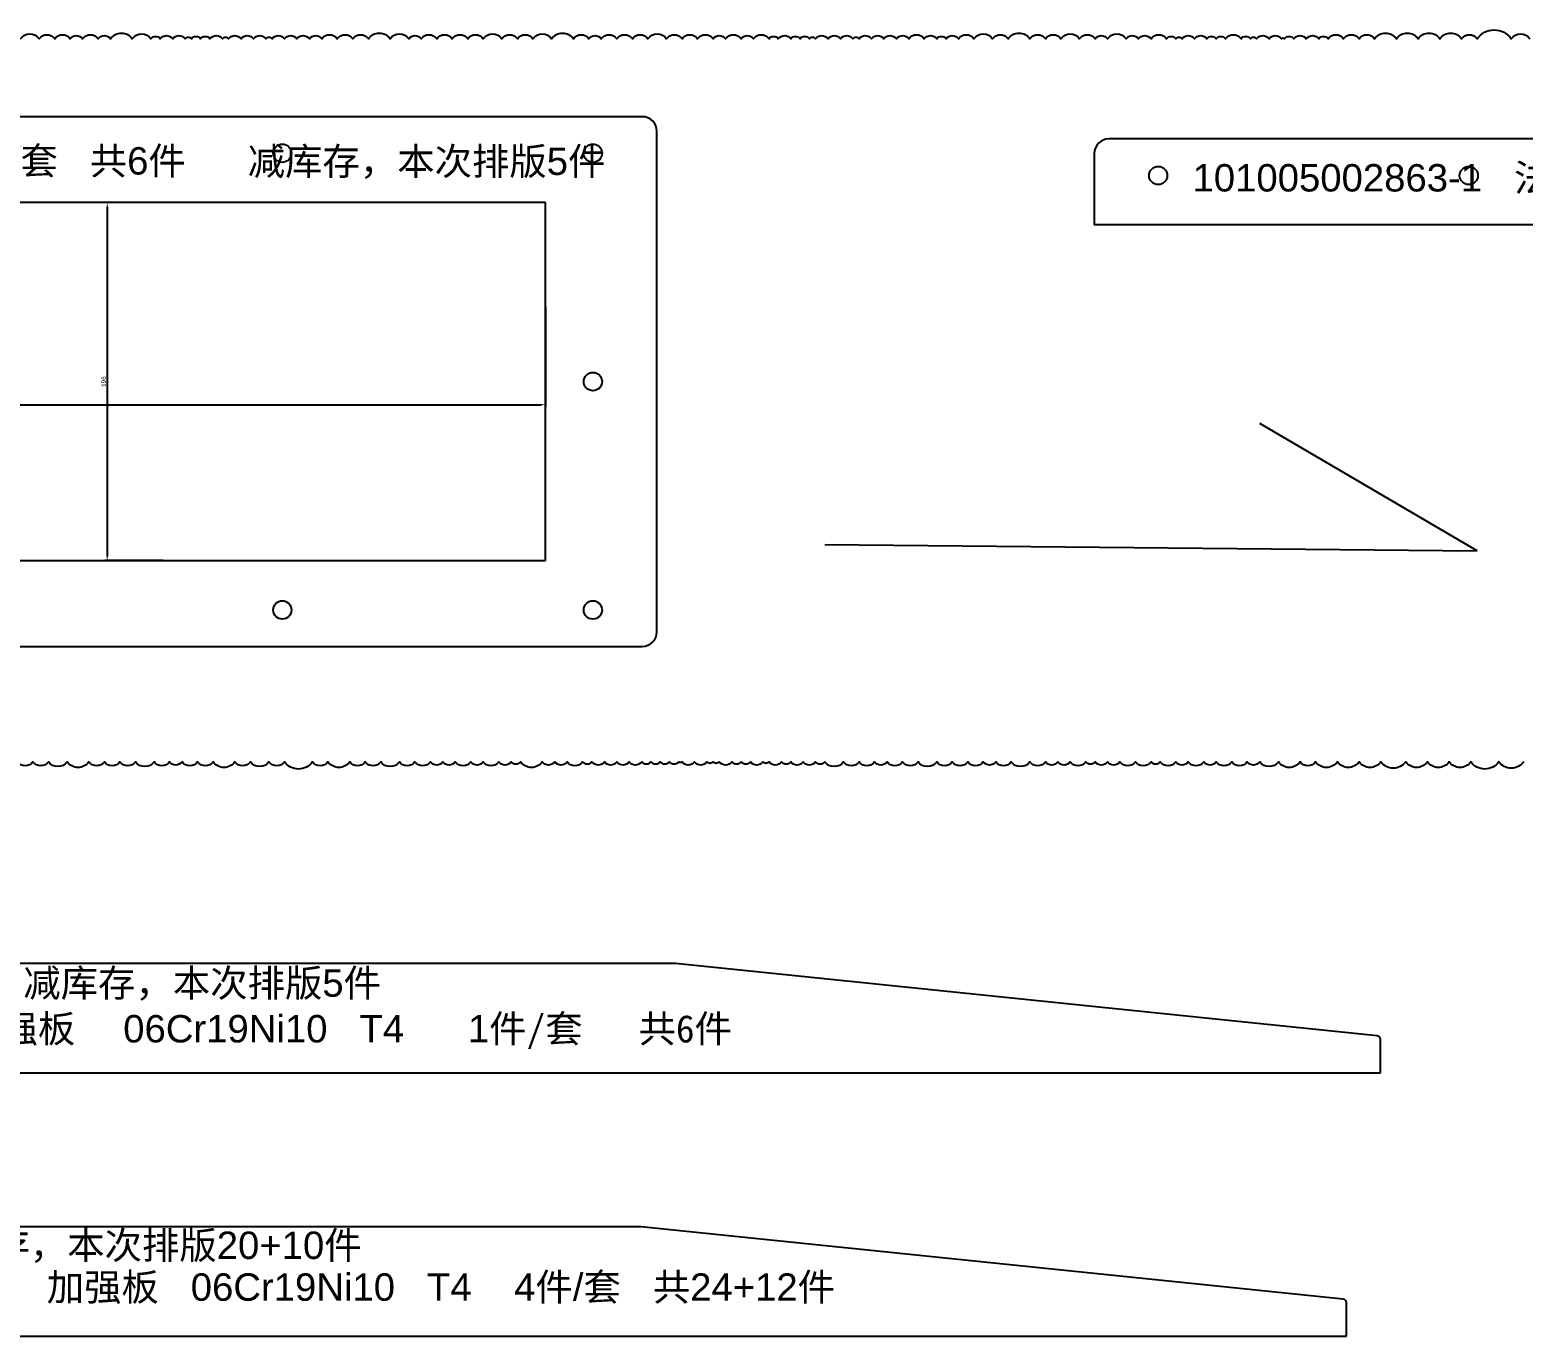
# Model space of a CAD drawing. Extents: x -57734 to 163356, y 2186 to 37537.
# Drawn here: x 33171 to 33989, y 23379 to 24094 of the extents above; entities that cross this region are included whole.
import ezdxf

# ---------------------------------------------------------------- set-up
doc = ezdxf.new("R2010")
doc.units = 0
doc.layers.get('0').update_dxf_attribs({"linetype": 'CONTINUOUS'})
doc.layers.get('DEFPOINTS').update_dxf_attribs({"linetype": 'CONTINUOUS'})
doc.styles.get("Standard").update_dxf_attribs({"font": 'arial.ttf'})
doc.dimstyles.new('ISO-25', dxfattribs={"dimtxt": 2.5, "dimasz": 2.5, "dimexe": 1.25, "dimexo": 0.625, "dimtad": 1, "dimtxsty": 'STANDARD', "dimcen": 2.5, "dimazin": 3, "dimtfac": 1, "dimtmove": 0, "dimatfit": 3})

# ---------------------------------------------------------------- blocks, each defined once
blk = doc.blocks.new('101005002863___法兰')
at = {"color": 7, "linetype": 'CONTINUOUS'}
for p, q in [((5032.55, 1463.05), (5032.55, 1189.05)), ((5944.55, 1471.05), (5040.55, 1471.05)), ((5952.55, 1189.05), (5952.55, 1463.05)), ((5891.55, 1424.05), (5093.55, 1424.05)), ((5093.55, 1424.05), (5093.55, 1228.05)), ((5891.55, 1228.05), (5891.55, 1424.05)), ((5093.55, 1228.05), (5891.55, 1228.05)), ((5040.55, 1181.05), (5944.55, 1181.05))]:
    blk.add_line(p, q, dxfattribs=at)
for centre in [(5067.55, 1451.05), (5237.55, 1451.05), (5407.55, 1451.05), (5577.55, 1451.05), (5747.55, 1451.05), (5917.55, 1451.05), (5067.55, 1326.05), (5917.55, 1326.05), (5067.55, 1201.05), (5237.55, 1201.05), (5407.55, 1201.05), (5577.55, 1201.05), (5747.55, 1201.05), (5917.55, 1201.05)]:
    blk.add_circle(centre, 5, dxfattribs=at)
for centre, start, end in [((5040.55, 1463.05), 90, 180), ((5944.55, 1463.05), 0, 90), ((5040.55, 1189.05), 180, 270), ((5944.55, 1189.05), 270, 0)]:
    blk.add_arc(centre, 8, start, end, dxfattribs=at)
at = {"color": 3, "insert": (5185.27, 1454.36), "char_height": 15, "width": 528.9712, "attachment_point": 1}
blk.add_mtext('101005002863   {\\fSimSun|b0|i0|c134|p2;法兰}   06Cr19Ni10   T4  1{\\fSimSun|b0|i0|c134|p2;件}/{\\fSimSun|b0|i0|c134|p2;套}   {\\fSimSun|b0|i0|c134|p2;共}6{\\fSimSun|b0|i0|c134|p2;件}', dxfattribs=at)
at = {"color": 2, "insert": (5728.61, 1454.14), "char_height": 15, "width": 213.1154, "attachment_point": 1}
blk.add_mtext('减库存，本次排版5件', dxfattribs=at)
blk = doc.blocks.new('101005002863-1___法兰')
at = {"color": 7, "linetype": 'CONTINUOUS'}
for p, q in [((35973.02, 4866.15), (35069.02, 4866.15)), ((35061.02, 4858.15), (35061.02, 4819.15)), ((35981.02, 4819.15), (35981.02, 4858.15)), ((35981.02, 4819.15), (35061.02, 4819.15)), ((35981.02, 4819.15), (35061.02, 4819.15)), ((35981.02, 4819.15), (35061.02, 4819.15))]:
    blk.add_line(p, q, dxfattribs=at)
for centre in [(35096.02, 4846.15), (35096.02, 4846.15), (35096.02, 4846.15), (35266.02, 4846.15), (35436.02, 4846.15), (35606.02, 4846.15), (35776.02, 4846.15), (35946.02, 4846.15)]:
    blk.add_circle(centre, 5, dxfattribs=at)
for centre, start, end in [((35069.02, 4858.15), 90, 180), ((35973.02, 4858.15), 0, 90)]:
    blk.add_arc(centre, 8, start, end, dxfattribs=at)
at = {"color": 2, "insert": (35686.05, 4854.42), "char_height": 15, "width": 231.4887, "attachment_point": 1}
blk.add_mtext('{\\fSimSun|b0|i0|c134|p2;减库存，本次排版}10{\\fSimSun|b0|i0|c134|p2;件}', dxfattribs=at)
at = {"color": 3, "insert": (35114.82, 4852.41), "char_height": 15, "width": 576.9758, "attachment_point": 1}
blk.add_mtext('101005002863-1   {\\fSimSun|b0|i0|c134|p2;法兰}   06Cr19Ni10   T4  2{\\fSimSun|b0|i0|c134|p2;件}/{\\fSimSun|b0|i0|c134|p2;套}   {\\fSimSun|b0|i0|c134|p2;共}12{\\fSimSun|b0|i0|c134|p2;件}', dxfattribs=at)
blk = doc.blocks.new('*D49')
at = {"color": 0}
for p, q in [((32655.59, 23942.4), (32655.59, 23887.66)), ((33453.59, 23942.4), (33453.59, 23887.66)), ((32658.09, 23888.91), (33451.09, 23888.91))]:
    blk.add_line(p, q, dxfattribs=at)
for points in [[(32658.09, 23889.33), (32658.09, 23888.49), (32655.59, 23888.91)], [(33451.09, 23889.33), (33451.09, 23888.49), (33453.59, 23888.91)]]:
    blk.add_solid(points, dxfattribs=at)
at = {"layer": 'DEFPOINTS', "color": 0}
for p in [(32655.59, 23943.02), (33453.59, 23943.02), (33453.59, 23888.91)]:
    blk.add_point(p, dxfattribs=at)
at = {"color": 0, "insert": (33054.59, 23890.81), "char_height": 2.5, "attachment_point": 5}
blk.add_mtext('798', dxfattribs=at)
blk = doc.blocks.new('*D50')
at = {"color": 0}
for p, q in [((33252.81, 23999.57), (33212.52, 23999.57)), ((33213.77, 23997.07), (33213.77, 23806.07)), ((33244.31, 23803.57), (33212.52, 23803.57))]:
    blk.add_line(p, q, dxfattribs=at)
for points in [[(33213.36, 23997.07), (33214.19, 23997.07), (33213.77, 23999.57)], [(33213.36, 23806.07), (33214.19, 23806.07), (33213.77, 23803.57)]]:
    blk.add_solid(points, dxfattribs=at)
at = {"layer": 'DEFPOINTS', "color": 0}
for p in [(33253.44, 23999.57), (33213.77, 23803.57), (33244.94, 23803.57)]:
    blk.add_point(p, dxfattribs=at)
at = {"color": 0, "insert": (33211.87, 23901.57), "char_height": 2.5, "attachment_point": 5, "rotation": 90}
blk.add_mtext('196', dxfattribs=at)
blk = doc.blocks.new('101005000683__加强板')
at = {"color": 7, "linetype": 'CONTINUOUS'}
for p, q in [((-230.1, 59.99), (-614.21, 20.36)), ((229.9, 60), (-229.9, 60)), ((614.21, 20.36), (230.1, 59.99)), ((-616, 18.37), (-616, 0)), ((616, 0), (616, 18.37)), ((-616, 0), (616, 0))]:
    blk.add_line(p, q, dxfattribs=at)
for centre, start, end in [((-229.9, 58), 90, 95.8913), ((229.9, 58), 84.1087, 90), ((-614, 18.37), 95.8913, 180), ((614, 18.37), 0, 84.1087)]:
    blk.add_arc(centre, 2, start, end, dxfattribs=at)
blk = doc.blocks.new('10100500683')
at = {"color": 1}
blk.add_blockref('101005000683__加强板', (0, -60), dxfattribs=at)
at = {"color": 2, "insert": (-126.82, -3.26), "char_height": 15, "width": 213.1154, "attachment_point": 1}
blk.add_mtext('减库存，本次排版5件', dxfattribs=at)
at = {"color": 3, "insert": (-311.19, -28.29), "char_height": 15, "width": 584.8592, "attachment_point": 1}
blk.add_mtext('101005000683  {\\fSimSun|b0|i0|c134|p54;加强板} {\\fSimSun|b0|i0|c134|p54;  }06Cr19Ni10   T4      1{\\fSimSun|b0|i0|c134|p54;件/套   共6件}', dxfattribs=at)
blk = doc.blocks.new('101005002852_____加强板')
at = {"color": 7, "linetype": 'CONTINUOUS'}
for p, q in [((5356.18, 1953.51), (4971.97, 1913.9)), ((5815.97, 1953.52), (5356.38, 1953.52)), ((6200.38, 1913.9), (5816.18, 1953.51)), ((4970.18, 1911.91), (4970.18, 1893.71)), ((6202.18, 1893.71), (6202.18, 1911.91)), ((4970.18, 1893.71), (6202.18, 1893.71))]:
    blk.add_line(p, q, dxfattribs=at)
for centre, start, end in [((5356.38, 1951.52), 90, 95.88599), ((5815.97, 1951.52), 84.11401, 90), ((4972.18, 1911.91), 95.88599, 180), ((6200.18, 1911.91), 0, 84.11401)]:
    blk.add_arc(centre, 2, start, end, dxfattribs=at)
at = {"color": 2, "insert": (5420.22, 1950.95), "char_height": 15, "width": 263.6349, "attachment_point": 1}
blk.add_mtext('{\\fSimSun|b0|i0|c134|p2;减库存，本次排版}20+10{\\fSimSun|b0|i0|c134|p2;件}', dxfattribs=at)
at = {"color": 3, "insert": (5308.75, 1928.08), "char_height": 15, "width": 643.4814, "attachment_point": 1}
blk.add_mtext('101005002852  {\\fSimSun|b0|i0|c134|p2;   加强板}   06Cr19Ni10   T4    4{\\fSimSun|b0|i0|c134|p2;件}/{\\fSimSun|b0|i0|c134|p2;套}   {\\fSimSun|b0|i0|c134|p2;共}24+12{\\fSimSun|b0|i0|c134|p2;件}', dxfattribs=at)

msp = doc.modelspace()

# ---------------------------------------------------------------- linework, layer by layer
at = {"color": 1}
for p, q in [((33963.54427, 23808.95639), (33844.55568, 23878.59891)), ((33606.57834, 23812.35353), (33963.54427, 23808.95639))]:
    msp.add_line(p, q, dxfattribs=at)
for points in [[(33166.32026, 24089.22528, -0.52056705), (33176.51933, 24089.22528, -0.52056705), (33176.51933, 24089.22528, -0.52056705), (33185.0185, 24089.22528, -0.52056705), (33185.0185, 24089.22528, -0.52056705), (33193.51767, 24089.22528, -0.52056705), (33193.51767, 24089.22528, -0.52056705), (33200.31695, 24089.22528, -0.52056705), (33200.31695, 24089.22528, -0.52056705), (33208.81612, 24089.22528, -0.52056705), (33208.81612, 24089.22528, -0.52056705), (33215.61556, 24089.22528, -0.52056705), (33215.61556, 24089.22528, -0.52056705), (33227.51437, 24089.22528, -0.52056705), (33227.51437, 24089.22528, -0.52056705), (33237.71344, 24089.22528, -0.52056705), (33237.71344, 24089.22528, -0.52056705), (33242.81298, 24089.22528, -0.52056705), (33242.81298, 24089.22528, -0.52056705), (33249.61225, 24089.22528, -0.52056705), (33249.61225, 24089.22528, -0.52056705), (33256.41169, 24089.22528, -0.52056705), (33256.41169, 24089.22528, -0.52056705), (33259.81132, 24089.22528, -0.52056705), (33259.81132, 24089.22528, -0.52056705), (33264.91086, 24089.22528, -0.52056705), (33264.91086, 24089.22528, -0.52056705), (33270.0104, 24089.22528, -0.52056705), (33270.0104, 24089.22528, -0.52056705), (33276.80967, 24089.22528, -0.52056705), (33276.80967, 24089.22528, -0.52056705), (33280.20931, 24089.22528, -0.52056705), (33280.20931, 24089.22528, -0.52056705), (33287.00874, 24089.22528, -0.52056705), (33287.00874, 24089.22528, -0.52056705), (33293.80802, 24089.22528, -0.52056705), (33293.80802, 24089.22528, -0.52056705), (33300.60745, 24089.22528, -0.52056705), (33300.60745, 24089.22528, -0.52056705), (33304.00709, 24089.22528, -0.52056705), (33304.00709, 24089.22528, -0.52056705), (33310.80653, 24089.22528, -0.52056705), (33310.80653, 24089.22528, -0.52056705), (33317.6058, 24089.22528, -0.52056705), (33317.6058, 24089.22528, -0.52056705), (33324.40523, 24089.22528, -0.52056705), (33324.40523, 24089.22528, -0.52056705), (33331.20451, 24089.22528, -0.52056705), (33331.20451, 24089.22528, -0.52056705), (33339.70368, 24089.22528, -0.52056705), (33339.70368, 24089.22528, -0.52056705), (33348.20286, 24089.22528, -0.52056705), (33348.20286, 24089.22528, -0.52056705), (33356.70203, 24089.22528, -0.52056705), (33356.70203, 24089.22528, -0.52056705), (33368.601, 24089.22528, -0.52056705), (33368.601, 24089.22528, -0.52056705), (33378.79991, 24089.22528, -0.52056705), (33378.79991, 24089.22528, -0.52056705), (33385.59935, 24089.22528, -0.52056705), (33385.59935, 24089.22528, -0.52056705), (33394.09852, 24089.22528, -0.52056705), (33394.09852, 24089.22528, -0.52056705), (33402.5977, 24089.22528, -0.52056705), (33402.5977, 24089.22528, -0.52056705), (33411.09687, 24089.22528, -0.52056705), (33411.09687, 24089.22528, -0.52056705), (33419.59604, 24089.22528, -0.52056705), (33419.59604, 24089.22528, -0.52056705), (33429.79511, 24089.22528, -0.52056705), (33429.79511, 24089.22528, -0.52056705), (33438.29429, 24089.22528, -0.52056705), (33438.29429, 24089.22528, -0.52056705), (33446.79346, 24089.22528, -0.52056705), (33446.79346, 24089.22528, -0.52056705), (33456.99253, 24089.22528, -0.52056705), (33456.99253, 24089.22528, -0.52056705), (33468.89134, 24089.22528, -0.52056705), (33468.89134, 24089.22528, -0.52056705), (33477.39052, 24089.22528, -0.52056705), (33477.39052, 24089.22528, -0.52056705), (33484.18995, 24089.22528, -0.52056705), (33484.18995, 24089.22528, -0.52056705), (33492.68913, 24089.22528, -0.52056705), (33492.68913, 24089.22528, -0.52056705), (33501.1883, 24089.22528, -0.52056705), (33501.1883, 24089.22528, -0.52056705), (33509.68747, 24089.22528, -0.52056705), (33509.68747, 24089.22528, -0.52056705), (33519.88655, 24089.22528, -0.52056705), (33519.88655, 24089.22528, -0.52056705), (33528.38572, 24089.22528, -0.52056705), (33528.38572, 24089.22528, -0.52056705), (33536.88489, 24089.22528, -0.52056705), (33536.88489, 24089.22528, -0.52056705), (33545.38407, 24089.22528, -0.52056705), (33545.38407, 24089.22528, -0.52056705), (33552.1835, 24089.22528, -0.52056705), (33552.1835, 24089.22528, -0.52056705), (33560.68267, 24089.22528, -0.52056705), (33560.68267, 24089.22528, -0.52056705), (33567.48195, 24089.22528, -0.52056705), (33567.48195, 24089.22528, -0.52056705), (33575.98128, 24089.22528, -0.52056705), (33575.98128, 24089.22528, -0.52056705), (33581.08066, 24089.22528, -0.52056705), (33581.08066, 24089.22528, -0.52056705), (33587.88009, 24089.22528, -0.52056705), (33587.88009, 24089.22528, -0.52056705), (33592.97963, 24089.22528, -0.52056705), (33592.97963, 24089.22528, -0.52056705), (33598.07917, 24089.22528, -0.52056705), (33598.07917, 24089.22528, -0.52056705), (33601.4788, 24089.22528, -0.52056705), (33601.4788, 24089.22528, -0.52056705), (33608.27808, 24089.22528, -0.52056705), (33608.27808, 24089.22528, -0.52056705), (33615.07751, 24089.22528, -0.52056705), (33615.07751, 24089.22528, -0.52056705), (33621.87679, 24089.22528, -0.52056705), (33621.87679, 24089.22528, -0.52056705), (33625.27658, 24089.22528, -0.52056705), (33625.27658, 24089.22528, -0.52056705), (33632.07586, 24089.22528, -0.52056705), (33632.07586, 24089.22528, -0.52056705), (33638.87529, 24089.22528, -0.52056705), (33638.87529, 24089.22528, -0.52056705), (33645.67457, 24089.22528, -0.52056705), (33645.67457, 24089.22528, -0.52056705), (33652.47384, 24089.22528, -0.52056705), (33652.47384, 24089.22528, -0.52056705), (33660.97318, 24089.22528, -0.52056705), (33660.97318, 24089.22528, -0.52056705), (33667.77245, 24089.22528, -0.52056705), (33667.77245, 24089.22528, -0.52056705), (33672.87199, 24089.22528, -0.52056705), (33672.87199, 24089.22528, -0.52056705), (33679.67126, 24089.22528, -0.52056705), (33679.67126, 24089.22528, -0.52056705), (33688.1706, 24089.22528, -0.52056705), (33688.1706, 24089.22528, -0.52056705), (33698.36951, 24089.22528, -0.52056705), (33698.36951, 24089.22528, -0.52056705), (33706.86868, 24089.22528, -0.52056705), (33706.86868, 24089.22528, -0.52056705), (33718.76765, 24089.22528, -0.52056705), (33718.76765, 24089.22528, -0.52056705), (33727.26683, 24089.22528, -0.52056705), (33727.26683, 24089.22528, -0.52056705), (33735.766, 24089.22528, -0.52056705), (33735.766, 24089.22528, -0.52056705), (33745.96507, 24089.22528, -0.52056705), (33745.96507, 24089.22528, -0.52056705), (33754.46425, 24089.22528, -0.52056705), (33754.46425, 24089.22528, -0.52056705), (33761.26352, 24089.22528, -0.52056705), (33761.26352, 24089.22528, -0.52056705), (33771.46259, 24089.22528, -0.52056705), (33771.46259, 24089.22528, -0.52056705), (33778.26187, 24089.22528, -0.52056705), (33778.26187, 24089.22528, -0.52056705), (33785.0613, 24089.22528, -0.52056705), (33785.0613, 24089.22528, -0.52056705), (33793.56048, 24089.22528, -0.52056705), (33793.56048, 24089.22528, -0.52056705), (33798.66001, 24089.22528, -0.52056705), (33798.66001, 24089.22528, -0.52056705), (33802.05965, 24089.22528, -0.52056705), (33802.05965, 24089.22528, -0.52056705), (33808.85908, 24089.22528, -0.52056705), (33808.85908, 24089.22528, -0.52056705), (33815.65836, 24089.22528, -0.52056705), (33815.65836, 24089.22528, -0.52056705), (33820.7579, 24089.22528, -0.52056705), (33820.7579, 24089.22528, -0.52056705), (33825.85743, 24089.22528, -0.52056705), (33825.85743, 24089.22528, -0.52056705), (33834.35661, 24089.22528, -0.52056705), (33834.35661, 24089.22528, -0.52056705), (33839.45614, 24089.22528, -0.52056705), (33839.45614, 24089.22528, -0.52056705), (33842.85578, 24089.22528, -0.52056705), (33842.85578, 24089.22528, -0.52056705), (33849.65521, 24089.22528, -0.52056705), (33849.65521, 24089.22528, -0.52056705), (33856.45449, 24089.22528, -0.52056705), (33856.45449, 24089.22528, -0.52056705), (33858.15439, 24089.22528, -0.52056705), (33858.15439, 24089.22528, -0.52056705), (33863.25392, 24089.22528, -0.52056705), (33863.25392, 24089.22528, -0.52056705), (33870.0532, 24089.22528, -0.52056705), (33870.0532, 24089.22528, -0.52056705), (33876.85247, 24089.22528, -0.52056705), (33876.85247, 24089.22528, -0.52056705), (33881.95201, 24089.22528, -0.52056705), (33881.95201, 24089.22528, -0.52056705), (33890.45118, 24089.22528, -0.52056705), (33890.45118, 24089.22528, -0.52056705), (33898.95052, 24089.22528, -0.52056705), (33898.95052, 24089.22528, -0.52056705), (33907.44969, 24089.22528, -0.52056705), (33907.44969, 24089.22528, -0.52056705), (33919.3485, 24089.22528, -0.52056705), (33919.3485, 24089.22528, -0.52056705), (33931.24731, 24089.22528, -0.52056705), (33931.24731, 24089.22528, -0.52056705), (33943.14628, 24089.22528, -0.52056705), (33943.14628, 24089.22528, -0.52056705), (33955.04509, 24089.22528, -0.52056705), (33955.04509, 24089.22528, -0.52056705), (33963.54427, 24089.22528, -0.52056705), (33963.54427, 24089.22528, -0.52056705), (33982.24251, 24089.22528, -0.52056705), (33982.24251, 24089.22528, -0.52056705), (33992.44158, 24089.22528, -0.52056705)], [(33989.04179, 23693.45161, -0.52056705), (33975.44324, 23693.45161, -0.52056705), (33975.44324, 23693.45161, -0.52056705), (33960.14463, 23693.45161, -0.52056705), (33960.14463, 23693.45161, -0.52056705), (33948.24582, 23693.45161, -0.52056705), (33948.24582, 23693.45161, -0.52056705), (33936.34685, 23693.45161, -0.52056705), (33936.34685, 23693.45161, -0.52056705), (33924.44804, 23693.45161, -0.52056705), (33924.44804, 23693.45161, -0.52056705), (33910.84933, 23693.45161, -0.52056705), (33910.84933, 23693.45161, -0.52056705), (33898.95052, 23693.45161, -0.52056705), (33898.95052, 23693.45161, -0.52056705), (33887.05155, 23693.45161, -0.52056705), (33887.05155, 23693.45161, -0.52056705), (33875.15273, 23693.45161, -0.52056705), (33875.15273, 23693.45161, -0.52056705), (33866.65356, 23693.45161, -0.52056705), (33866.65356, 23693.45161, -0.52056705), (33854.75459, 23693.45161, -0.52056705), (33854.75459, 23693.45161, -0.52056705), (33844.55568, 23693.45161, -0.52056705), (33844.55568, 23693.45161, -0.52056705), (33837.75624, 23693.45161, -0.52056705), (33837.75624, 23693.45161, -0.52056705), (33829.25707, 23693.45161, -0.52056705), (33829.25707, 23693.45161, -0.52056705), (33820.7579, 23693.45161, -0.52056705), (33820.7579, 23693.45161, -0.52056705), (33813.95846, 23693.45161, -0.52056705), (33813.95846, 23693.45161, -0.52056705), (33805.45929, 23693.45161, -0.52056705), (33805.45929, 23693.45161, -0.52056705), (33798.66001, 23693.45161, -0.52056705), (33798.66001, 23693.45161, -0.52056705), (33790.16084, 23693.45161, -0.52056705), (33790.16084, 23693.45161, -0.52056705), (33785.0613, 23693.45161, -0.52056705), (33785.0613, 23693.45161, -0.52056705), (33776.56213, 23693.45161, -0.52056705), (33776.56213, 23693.45161, -0.52056705), (33768.06296, 23693.45161, -0.52056705), (33768.06296, 23693.45161, -0.52056705), (33761.26352, 23693.45161, -0.52056705), (33761.26352, 23693.45161, -0.52056705), (33754.46425, 23693.45161, -0.52056705), (33754.46425, 23693.45161, -0.52056705), (33749.36471, 23693.45161, -0.52056705), (33749.36471, 23693.45161, -0.52056705), (33740.86554, 23693.45161, -0.52056705), (33740.86554, 23693.45161, -0.52056705), (33734.0661, 23693.45161, -0.52056705), (33734.0661, 23693.45161, -0.52056705), (33727.26683, 23693.45161, -0.52056705), (33727.26683, 23693.45161, -0.52056705), (33718.76765, 23693.45161, -0.52056705), (33718.76765, 23693.45161, -0.52056705), (33708.56858, 23693.45161, -0.52056705), (33708.56858, 23693.45161, -0.52056705), (33700.06941, 23693.45161, -0.52056705), (33700.06941, 23693.45161, -0.52056705), (33693.26997, 23693.45161, -0.52056705), (33693.26997, 23693.45161, -0.52056705), (33684.7708, 23693.45161, -0.52056705), (33684.7708, 23693.45161, -0.52056705), (33676.27163, 23693.45161, -0.52056705), (33676.27163, 23693.45161, -0.52056705), (33667.77245, 23693.45161, -0.52056705), (33667.77245, 23693.45161, -0.52056705), (33657.57338, 23693.45161, -0.52056705), (33657.57338, 23693.45161, -0.52056705), (33649.07421, 23693.45161, -0.52056705), (33649.07421, 23693.45161, -0.52056705), (33640.57503, 23693.45161, -0.52056705), (33640.57503, 23693.45161, -0.52056705), (33633.77576, 23693.45161, -0.52056705), (33633.77576, 23693.45161, -0.52056705), (33625.27658, 23693.45161, -0.52056705), (33625.27658, 23693.45161, -0.52056705), (33616.77725, 23693.45161, -0.52056705), (33616.77725, 23693.45161, -0.52056705), (33606.57834, 23693.45161, -0.52056705), (33606.57834, 23693.45161, -0.52056705), (33601.4788, 23693.45161, -0.52056705), (33601.4788, 23693.45161, -0.52056705), (33594.67937, 23693.45161, -0.52056705), (33594.67937, 23693.45161, -0.52056705), (33587.88009, 23693.45161, -0.52056705), (33587.88009, 23693.45161, -0.52056705), (33582.78056, 23693.45161, -0.52056705), (33582.78056, 23693.45161, -0.52056705), (33575.98128, 23693.45161, -0.52056705), (33575.98128, 23693.45161, -0.52056705), (33572.58149, 23693.45161, -0.52056705), (33572.58149, 23693.45161, -0.52056705), (33565.78221, 23693.45161, -0.52056705), (33565.78221, 23693.45161, -0.52056705), (33560.68267, 23693.45161, -0.52056705), (33560.68267, 23693.45161, -0.52056705), (33555.58314, 23693.45161, -0.52056705), (33555.58314, 23693.45161, -0.52056705), (33548.78386, 23693.45161, -0.52056705), (33548.78386, 23693.45161, -0.52056705), (33545.38407, 23693.45161, -0.52056705), (33545.38407, 23693.45161, -0.52056705), (33541.98443, 23693.45161, -0.52056705), (33541.98443, 23693.45161, -0.52056705), (33535.18515, 23693.45161, -0.52056705), (33535.18515, 23693.45161, -0.52056705), (33528.38572, 23693.45161, -0.52056705), (33528.38572, 23693.45161, -0.52056705), (33526.68598, 23693.45161, -0.52056705), (33526.68598, 23693.45161, -0.52056705), (33521.58644, 23693.45161, -0.52056705), (33521.58644, 23693.45161, -0.52056705), (33516.48691, 23693.45161, -0.52056705), (33516.48691, 23693.45161, -0.52056705), (33511.38737, 23693.45161, -0.52056705), (33511.38737, 23693.45161, -0.52056705), (33506.28784, 23693.45161, -0.52056705), (33506.28784, 23693.45161, -0.52056705), (33499.48856, 23693.45161, -0.52056705), (33499.48856, 23693.45161, -0.52056705), (33492.68913, 23693.45161, -0.52056705), (33492.68913, 23693.45161, -0.52056705), (33485.88985, 23693.45161, -0.52056705), (33485.88985, 23693.45161, -0.52056705), (33479.09042, 23693.45161, -0.52056705), (33479.09042, 23693.45161, -0.52056705), (33473.99088, 23693.45161, -0.52056705), (33473.99088, 23693.45161, -0.52056705), (33465.49171, 23693.45161, -0.52056705), (33465.49171, 23693.45161, -0.52056705), (33458.69243, 23693.45161, -0.52056705), (33458.69243, 23693.45161, -0.52056705), (33451.893, 23693.45161, -0.52056705), (33451.893, 23693.45161, -0.52056705), (33439.99419, 23693.45161, -0.52056705), (33439.99419, 23693.45161, -0.52056705), (33434.89465, 23693.45161, -0.52056705), (33434.89465, 23693.45161, -0.52056705), (33428.09522, 23693.45161, -0.52056705), (33428.09522, 23693.45161, -0.52056705), (33419.59604, 23693.45161, -0.52056705), (33419.59604, 23693.45161, -0.52056705), (33412.79677, 23693.45161, -0.52056705), (33412.79677, 23693.45161, -0.52056705), (33404.29759, 23693.45161, -0.52056705), (33404.29759, 23693.45161, -0.52056705), (33397.49816, 23693.45161, -0.52056705), (33397.49816, 23693.45161, -0.52056705), (33390.69888, 23693.45161, -0.52056705), (33390.69888, 23693.45161, -0.52056705), (33382.19971, 23693.45161, -0.52056705), (33382.19971, 23693.45161, -0.52056705), (33373.70054, 23693.45161, -0.52056705), (33373.70054, 23693.45161, -0.52056705), (33363.50147, 23693.45161, -0.52056705), (33363.50147, 23693.45161, -0.52056705), (33355.00229, 23693.45161, -0.52056705), (33355.00229, 23693.45161, -0.52056705), (33346.50312, 23693.45161, -0.52056705), (33346.50312, 23693.45161, -0.52056705), (33334.60415, 23693.45161, -0.52056705), (33334.60415, 23693.45161, -0.52056705), (33326.10497, 23693.45161, -0.52056705), (33326.10497, 23693.45161, -0.52056705), (33310.80653, 23693.45161, -0.52056705), (33310.80653, 23693.45161, -0.52056705), (33302.30719, 23693.45161, -0.52056705), (33302.30719, 23693.45161, -0.52056705), (33292.10828, 23693.45161, -0.52056705), (33292.10828, 23693.45161, -0.52056705), (33283.60911, 23693.45161, -0.52056705), (33283.60911, 23693.45161, -0.52056705), (33271.71014, 23693.45161, -0.52056705), (33271.71014, 23693.45161, -0.52056705), (33263.21096, 23693.45161, -0.52056705), (33263.21096, 23693.45161, -0.52056705), (33254.71179, 23693.45161, -0.52056705), (33254.71179, 23693.45161, -0.52056705), (33247.91251, 23693.45161, -0.52056705), (33247.91251, 23693.45161, -0.52056705), (33239.41334, 23693.45161, -0.52056705), (33239.41334, 23693.45161, -0.52056705), (33229.21427, 23693.45161, -0.52056705), (33229.21427, 23693.45161, -0.52056705), (33220.71509, 23693.45161, -0.52056705), (33220.71509, 23693.45161, -0.52056705), (33212.21592, 23693.45161, -0.52056705), (33212.21592, 23693.45161, -0.52056705), (33203.71659, 23693.45161, -0.52056705), (33203.71659, 23693.45161, -0.52056705), (33191.81778, 23693.45161, -0.52056705), (33191.81778, 23693.45161, -0.52056705), (33181.6187, 23693.45161, -0.52056705), (33181.6187, 23693.45161, -0.52056705), (33173.11953, 23693.45161, -0.52056705), (33173.11953, 23693.45161, -0.52056705), (33164.62036, 23693.45161, -0.52056705)]]:
    msp.add_lwpolyline(points, format="xyb", dxfattribs=at)

# ---------------------------------------------------------------- block references
for name, p in [('101005002863___法兰', (27562.03719, 22575.52104)), ('101005002863-1___法兰', (-1307.02481, 19168.20682)), ('10100500683', (33294.63486, 23583.10825)), ('101005002852_____加强板', (27689.81211, 21485.33599))]:
    msp.add_blockref(name, p, dxfattribs=at)

# ---------------------------------------------------------------- dimensions: what is measured, and where the dimension line sits
dim = msp.add_linear_dim(base=(33213.77339, 23803.56778), p1=(33253.4367, 23999.56778), p2=(33244.93756, 23803.56778), angle=90, dimstyle='ISO-25', dxfattribs=at)
dim.commit()
dim.dimension.update_dxf_attribs({"geometry": '*D50', "text_midpoint": (33211.87196, 23901.56778)})
dim = msp.add_linear_dim(base=(33453.58873, 23888.91025), p1=(32655.58873, 23943.02379), p2=(33453.58873, 23943.02379), dimstyle='ISO-25', dxfattribs=at)
dim.commit()
dim.dimension.update_dxf_attribs({"geometry": '*D49', "text_midpoint": (33054.58873, 23890.81169)})

doc.saveas('drawing.dxf')
